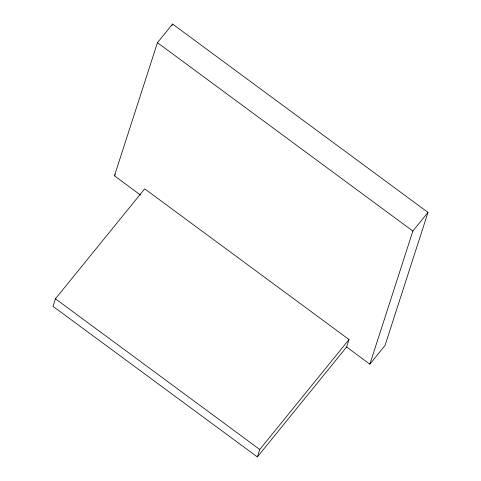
<?xml version="1.0" encoding="UTF-8"?>
<svg xmlns="http://www.w3.org/2000/svg" width="481" height="481" viewBox="0 0 481 481"><rect width="100%" height="100%" fill="white"/><g stroke="black" fill="none" stroke-linecap="round" stroke-linejoin="round"><path stroke-width="0.72" d="M55.435 298.797L53 306.325L257.359 456.95L346.615 346.987L349.026 339.526L144.691 188.835L55.435 298.797L259.77 449.488L257.359 456.95M140.488 195.052L114.454 175.799L157.449 42.689L172.577 24.05L428 212.41L385.004 345.526L369.877 364.165L346.615 346.987M172.12 25.475L172.577 24.05M369.877 364.165L412.872 231.048L428 212.41M114.454 175.799L115.404 174.633M259.77 449.488L349.026 339.526M157.449 42.689L412.872 231.048"/></g></svg>
